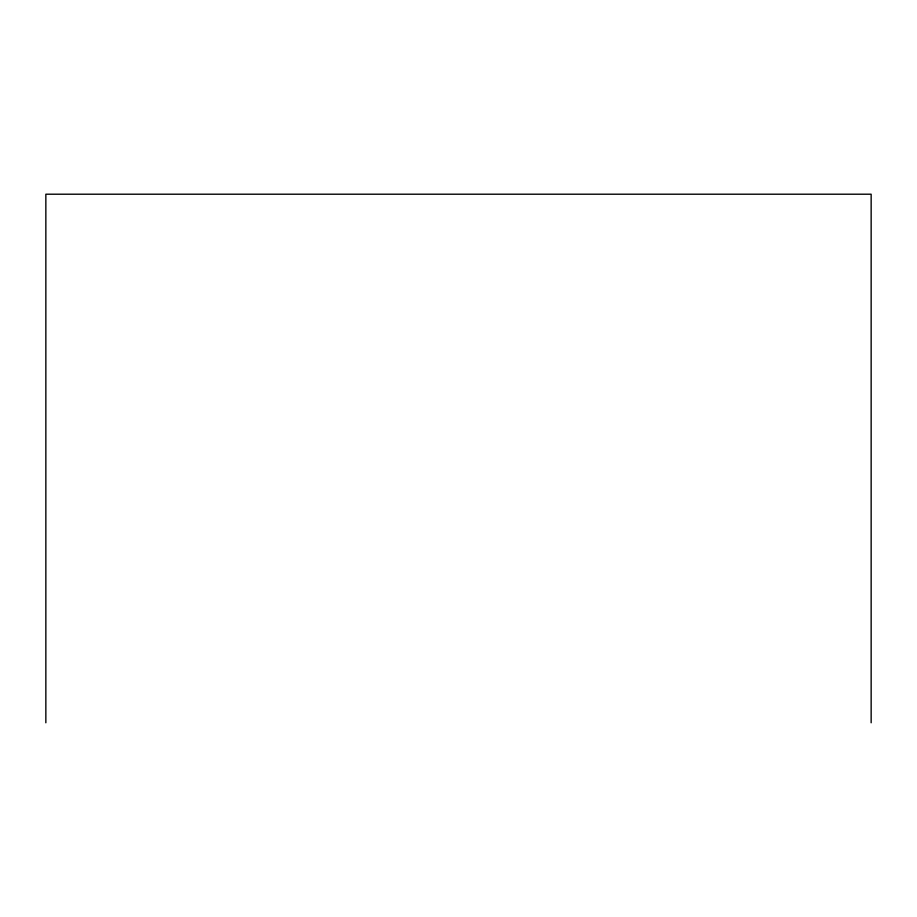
<?xml version="1.0" encoding="UTF-8"?>
<svg xmlns="http://www.w3.org/2000/svg" width="917" height="917" viewBox="0 0 917 917"><rect width="100%" height="100%" fill="white"/><g stroke="black" fill="none" stroke-linecap="round" stroke-linejoin="round"><path stroke-width="1.38" d="M871.15 722.791L871.15 194.209L45.85 194.209L45.85 722.791"/></g></svg>
